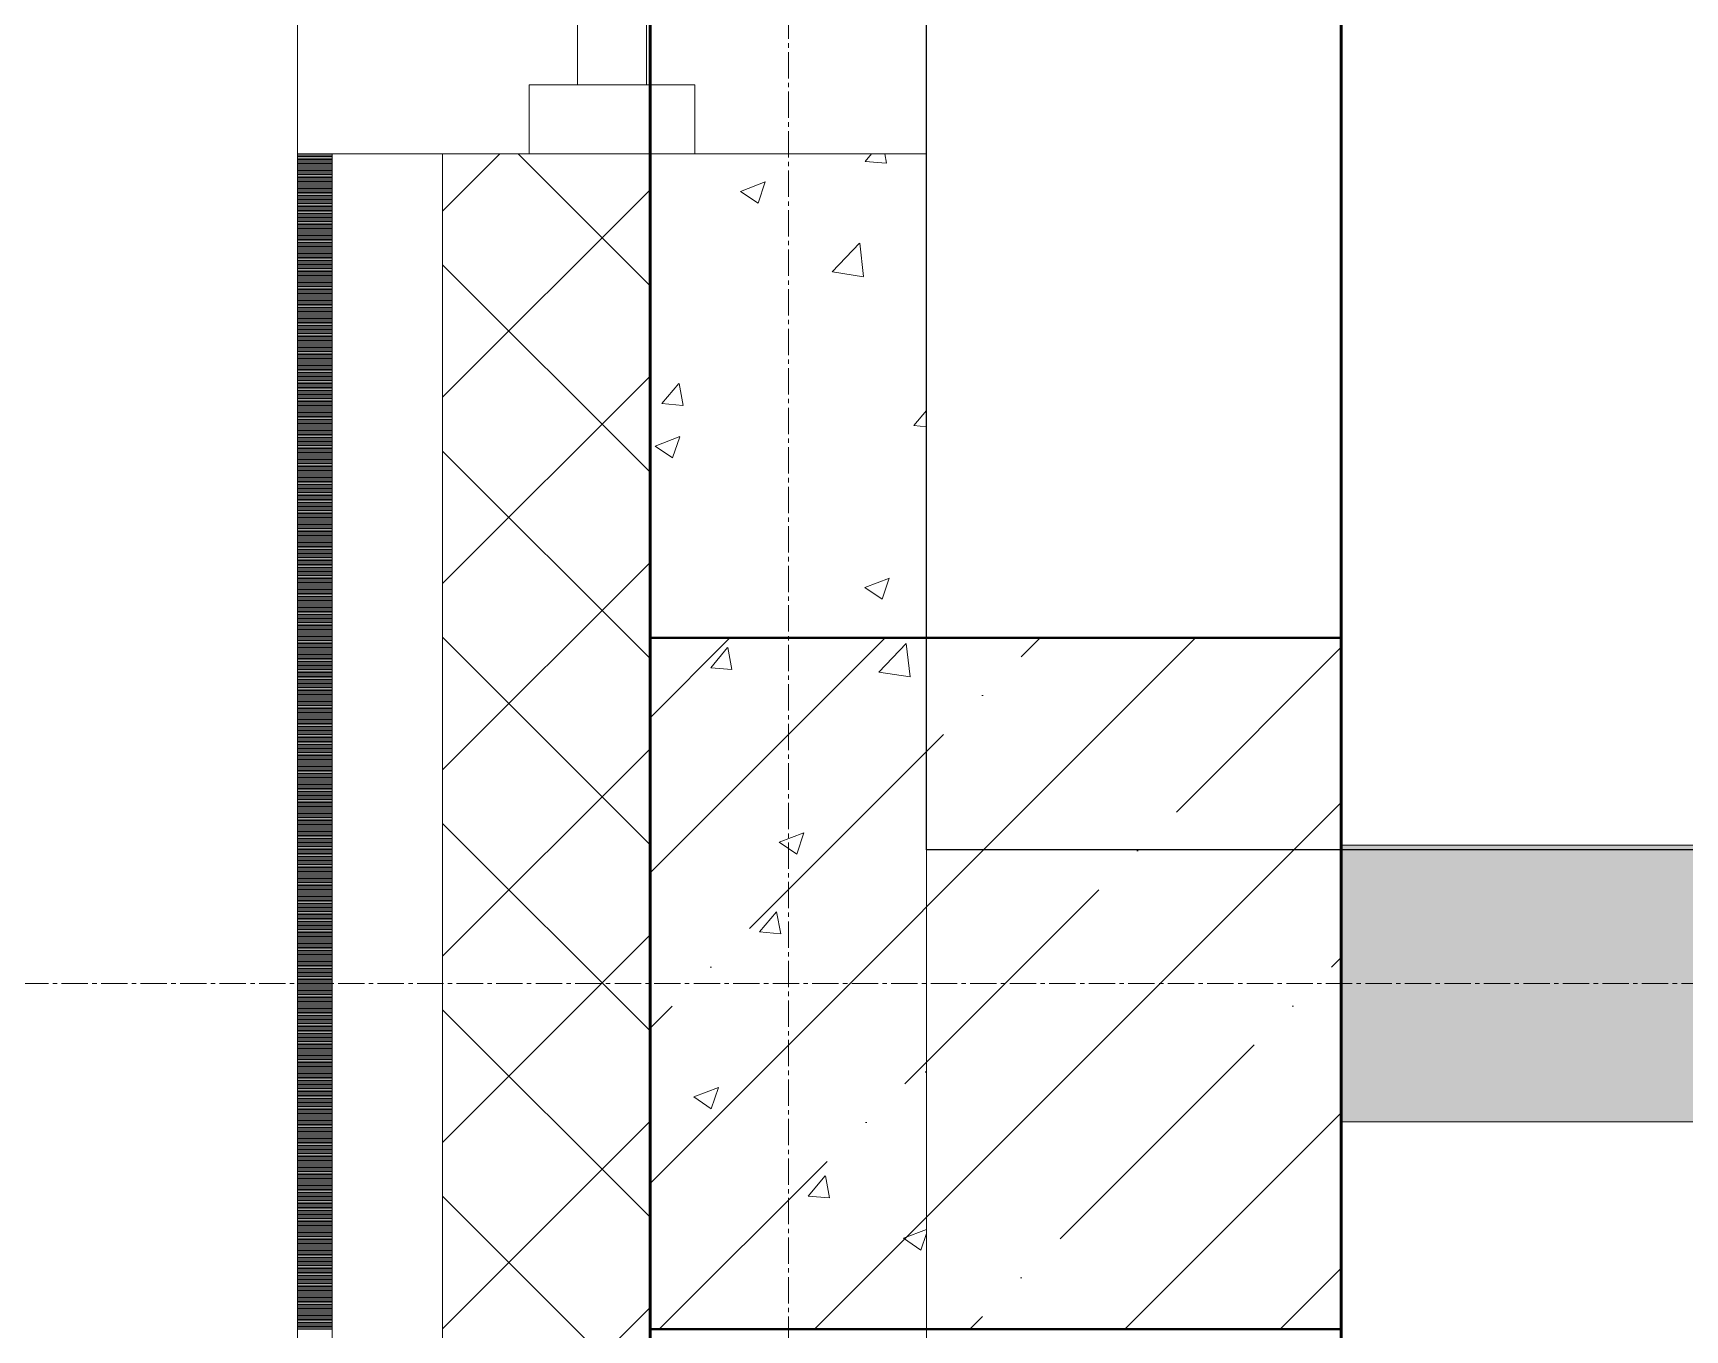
# Model space of a CAD drawing. Header units: millimetres. Extents: x -231292 to 573618, y -153144 to 564035.
# Drawn here: x 8337 to 9532, y -74096 to -73158 of the extents above; entities that cross this region are included whole.
import ezdxf

# ---------------------------------------------------------------- set-up
doc = ezdxf.new("R2010")
doc.units = ezdxf.units.MM
doc.linetypes.add('CENTER2', pattern=[28.575, 19.05, -3.175, 3.175, -3.175])
doc.linetypes.add('HIDDEN2', pattern=[4.7625, 3.175, -1.5875])
doc.layers.get('0').update_dxf_attribs({"color": 250})
for name, color, linetype, lineweight in [('A-Wall_Материал_Газоблок_Контур', 250, 'Continuous', 0), ('АР_Колонны', 250, 'Continuous', 35), ('АР_Окна', 250, 'Continuous', 5), ('АР_Стены ЖБ', 250, 'Continuous', 35), ('АР_Стены ПЕНОблок', 250, 'Continuous', 20), ('АР_Тонкая', 250, 'Continuous', 5), ('АР_Утеплитель', 250, 'Continuous', 0), ('АР_Штриховка', 250, 'Continuous', 0), ('РД_Оси_100', 250, 'Continuous', 0)]:
    doc.layers.add(name, color=color, linetype=linetype, lineweight=lineweight)
doc.layers.add('КР_Балки-0.5', color=60, linetype='Continuous', lineweight=50, plot=False)

# ---------------------------------------------------------------- blocks, each defined once
blk = doc.blocks.new('оси_рен')
at = {"layer": 'РД_Оси_100', "color": 251, "linetype": 'CENTER2', "true_color": 0x636466}
for p, q in [((1195652.916, 135558.25), (1195652.916, 223268.25)), ((1189697.958, 210913.25), (1241712.916, 210913.25))]:
    blk.add_line(p, q, dxfattribs=at)

msp = doc.modelspace()

# ---------------------------------------------------------------- hatches: boundary and pattern name
at = {"layer": 'АР_Штриховка', "linetype": 'Continuous', "lineweight": 5, "true_color": 0x000000}
h = msp.add_hatch(dxfattribs=at)
h.set_pattern_fill('ANSI35', color=18, scale=25, style=0)
h.set_pattern_definition([(45, (8883.46, -162345.28), (-112.2532, 112.2532), []), (45, (8995.71, -162345.28), (-112.2532, 112.2532), [198.4375, -39.6875, 0, -39.6875])])
h.paths.add_polyline_path([(8783.458, -74095.283), (9283.458, -74095.283), (9283.458, -73595.283), (8783.458, -73595.283)], flags=0)
at = {"layer": 'АР_Штриховка', "linetype": 'Continuous', "lineweight": 0, "true_color": 0x000000}
h = msp.add_hatch(dxfattribs=at)
h.set_pattern_fill('AR-CONC', color=18, angle=-315, style=0)
h.set_pattern_definition([(95, (8883.46, -162345.28), (140.09465, 117.55338), [19.05, -209.55]), (40, (8883.46, -162345.28), (-160.01845, 110.17673), [15.24, -167.6406]), (145.45144, (8895.13, -162335.49), (-19.9238, 227.7301), [16.19, -178.09024]), (91.1842, (8847.54, -162309.36), (221.41024, 161.9534), [28.575, -314.325]), (141.63556, (8866, -162295.87), (-7.0866, 342.8268), [24.285, -267.1356]), (36.18415, (8847.54, -162309.36), (-7.0866, 342.8268), [22.86, -251.4597]), (66, (8874.48, -162300.38), (179.51998, 34.89515), [19.05, -209.55]), (11, (8874.48, -162300.38), (-86.53993, 173.9412), [15.24, -167.64]), (116.45145, (8889.44, -162297.47), (92.98005, 208.83634), [16.19, -178.08994]), (82.5, (8883.46, -162345.28), (-57.60547, 61.973414), [0, -165.608, 0, -170.18, 0, -168.275]), (52.5, (8883.46, -162345.28), (-23.58973, 118.087), [0, -97.028, 0, -161.798, 0, -64.135]), (12.5, (8843.406, -162385.335), (99.927863, 91.826196), [0, -63.5, 0, -198.12, 0, -262.89]), (2.5, (8825.45, -162403.3), (86.7639, 122.7224), [0, -82.55, 0, -131.572, 0, -186.69])])
h.paths.add_polyline_path([(9283.458, -73745.283), (9283.458, -73945.283), (9583.302, -73945.283), (9583.302, -73745.283)], flags=0)
h.paths.add_polyline_path([(10683.302, -73745.283), (10683.302, -73945.283), (14983.458, -73945.283), (14983.458, -73745.283)], flags=0)

# ---------------------------------------------------------------- linework, layer by layer
at = {"lineweight": -3}
msp.add_lwpolyline([(26983.452, -76195.283), (26983.452, -76195.324), (22503.452, -76468.567), (22503.452, -73648.567), (21283.452, -73648.567), (21283.452, -73748.567), (8983.452, -73748.567), (8983.452, -71548.567), (36563.452, -71548.567), (36563.452, -74948.567), (36283.452, -74948.567), (36283.452, -76198.567)], dxfattribs=at)
at = {"layer": 'A-Wall_Материал_Газоблок_Контур', "color": 18, "linetype": 'Continuous', "lineweight": 0, "true_color": 0x000000}
for p, q in [((8528.458, -72045.283), (8528.458, -73245.283)), ((8983.458, -73245.283), (8983.458, -72045.283))]:
    msp.add_line(p, q, dxfattribs=at)
at = {"layer": 'АР_Колонны', "color": 18, "linetype": 'HIDDEN2', "lineweight": 25, "true_color": 0x000000}
for p, q in [((8783.458, -73595.283), (9283.458, -73595.283)), ((8783.458, -74095.283), (8783.458, -73595.283)), ((9283.458, -73595.283), (9283.458, -74095.283)), ((9283.458, -74095.283), (8783.458, -74095.283))]:
    msp.add_line(p, q, dxfattribs=at)
at = {"layer": 'АР_Колонны', "color": 18, "linetype": 'Continuous', "lineweight": 30, "true_color": 0x000000}
for p, q in [((9283.458, -73595.283), (8783.458, -73595.283)), ((8783.458, -73595.283), (8783.458, -74095.283)), ((9283.458, -74095.283), (9283.458, -73595.283)), ((8783.458, -74095.283), (9283.458, -74095.283))]:
    msp.add_line(p, q, dxfattribs=at)
at = {"layer": 'АР_Окна', "color": 18, "linetype": 'Continuous', "lineweight": 5, "true_color": 0x000000}
for p, q in [((8528.458, -72045.283), (8528.458, -73245.283)), ((8983.458, -72045.283), (8983.458, -73245.283))]:
    msp.add_line(p, q, dxfattribs=at)
for points in [[(8730.958, -72095.283), (8780.958, -72095.283), (8780.958, -73195.283), (8730.958, -73195.283)], [(8815.958, -73195.283), (8815.958, -73245.283), (8695.958, -73245.283), (8695.958, -73195.283)]]:
    msp.add_lwpolyline(points, close=True, dxfattribs=at)
at = {"layer": 'АР_Стены ЖБ', "color": 18, "linetype": 'Continuous', "lineweight": 40, "true_color": 0x000000}
for p, q in [((9283.458, -73595.283), (8783.458, -73595.283)), ((8783.458, -73595.283), (8783.458, -74095.283)), ((9283.458, -74095.283), (9283.458, -73595.283)), ((8783.458, -74095.283), (9283.458, -74095.283))]:
    msp.add_line(p, q, dxfattribs=at)
at = {"layer": 'АР_Стены ПЕНОблок', "color": 18, "linetype": 'Continuous', "lineweight": 20, "true_color": 0x000000}
for p, q in [((8983.458, -73245.283), (8783.458, -73245.283)), ((8783.458, -73245.283), (8783.458, -74645.283)), ((8983.456, -74645.283), (8983.456, -73245.283)), ((9283.458, -73745.283), (9283.458, -73945.283)), ((9583.302, -73745.283), (9283.458, -73745.283)), ((9283.458, -73945.283), (9583.302, -73945.283))]:
    msp.add_line(p, q, dxfattribs=at)
at = {"layer": 'АР_Тонкая', "color": 18, "linetype": 'Continuous', "lineweight": 5, "true_color": 0x000000}
for p, q in [((8553.458, -73245.283), (8528.458, -73245.283)), ((8528.458, -73245.283), (8528.458, -74645.283)), ((8633.458, -73245.283), (8553.458, -73245.283)), ((8553.458, -73245.283), (8553.458, -74645.283)), ((8553.458, -74645.283), (8553.458, -73245.283)), ((8633.458, -74645.283), (8633.458, -73245.283))]:
    msp.add_line(p, q, dxfattribs=at)
at = {"layer": 'АР_Утеплитель', "color": 18, "linetype": 'Continuous', "lineweight": 0, "true_color": 0x000000}
for p, q in [((8783.458, -73245.283), (8633.458, -73245.283)), ((8633.458, -73245.283), (8633.458, -74645.283)), ((8783.458, -74645.283), (8783.458, -73245.283))]:
    msp.add_line(p, q, dxfattribs=at)
at = {"layer": 'АР_Штриховка', "color": 18, "linetype": 'Continuous', "lineweight": 0, "true_color": 0x000000}
for p, q in [((8528.458, -73246.283), (8553.458, -73246.283)), ((8528.458, -73247.283), (8553.458, -73247.283)), ((8528.458, -73248.283), (8553.458, -73248.283)), ((8528.458, -73249.283), (8553.458, -73249.283)), ((8528.458, -73250.283), (8553.458, -73250.283)), ((8528.458, -73251.283), (8553.458, -73251.283)), ((8528.458, -73252.283), (8553.458, -73252.283)), ((8633.458, -73286.636), (8674.811, -73245.283)), ((8783.458, -73340.747), (8687.994, -73245.283)), ((8939.066, -73250.734), (8943.64, -73245.283)), ((8939.066, -73250.735), (8954.248, -73252.063)), ((8954.46, -73252.024), (8953.217, -73245.283)), ((8528.458, -73253.283), (8553.458, -73253.283)), ((8528.458, -73254.283), (8553.458, -73254.283)), ((8528.458, -73255.283), (8553.458, -73255.283)), ((8528.458, -73256.283), (8553.458, -73256.283)), ((8528.458, -73257.283), (8553.458, -73257.283)), ((8528.458, -73258.283), (8553.458, -73258.283)), ((8528.458, -73259.283), (8553.458, -73259.283)), ((8528.458, -73260.283), (8553.458, -73260.283)), ((8528.458, -73261.283), (8553.458, -73261.283)), ((8528.458, -73262.283), (8553.458, -73262.283)), ((8528.458, -73263.283), (8553.458, -73263.283)), ((8528.458, -73264.283), (8553.458, -73264.283)), ((8528.458, -73265.283), (8553.458, -73265.283)), ((8528.458, -73266.283), (8553.458, -73266.283)), ((8528.458, -73267.283), (8553.458, -73267.283)), ((8528.458, -73268.283), (8553.458, -73268.283)), ((8528.458, -73269.283), (8553.458, -73269.283)), ((8528.458, -73270.283), (8553.458, -73270.283)), ((8528.458, -73271.283), (8553.458, -73271.283)), ((8528.458, -73272.283), (8553.458, -73272.283)), ((8528.458, -73273.283), (8553.458, -73273.283)), ((8528.458, -73274.283), (8553.458, -73274.283)), ((8528.458, -73275.283), (8553.458, -73275.283)), ((8528.458, -73276.283), (8553.458, -73276.283)), ((8633.458, -73421.34), (8783.458, -73271.34)), ((8848.94, -73272.427), (8861.575, -73280.949)), ((8848.966, -73272.37), (8866.751, -73265.543)), ((8861.583, -73280.952), (8866.733, -73265.603)), ((8528.458, -73277.283), (8553.458, -73277.283)), ((8528.458, -73278.283), (8553.458, -73278.283)), ((8528.458, -73279.283), (8553.458, -73279.283)), ((8528.458, -73280.283), (8553.458, -73280.283)), ((8528.458, -73281.283), (8553.458, -73281.283)), ((8528.458, -73282.283), (8553.458, -73282.283)), ((8528.458, -73283.283), (8553.458, -73283.283)), ((8528.458, -73284.283), (8553.458, -73284.283)), ((8528.458, -73285.283), (8553.458, -73285.283)), ((8528.458, -73286.283), (8553.458, -73286.283)), ((8528.458, -73287.283), (8553.458, -73287.283)), ((8528.458, -73288.283), (8553.458, -73288.283)), ((8528.458, -73289.283), (8553.458, -73289.283)), ((8528.458, -73290.283), (8553.458, -73290.283)), ((8528.458, -73291.283), (8553.458, -73291.283)), ((8528.458, -73292.283), (8553.458, -73292.283)), ((8528.458, -73293.283), (8553.458, -73293.283)), ((8528.458, -73294.283), (8553.458, -73294.283)), ((8528.458, -73295.283), (8553.458, -73295.283)), ((8528.458, -73296.283), (8553.458, -73296.283)), ((8528.458, -73297.283), (8553.458, -73297.283)), ((8528.458, -73298.283), (8553.458, -73298.283)), ((8528.458, -73299.283), (8553.458, -73299.283)), ((8528.458, -73300.283), (8553.458, -73300.283)), ((8528.458, -73301.283), (8553.458, -73301.283)), ((8528.458, -73302.283), (8553.458, -73302.283)), ((8528.458, -73303.283), (8553.458, -73303.283)), ((8528.458, -73304.283), (8553.458, -73304.283)), ((8528.458, -73305.283), (8553.458, -73305.283)), ((8528.458, -73306.283), (8553.458, -73306.283)), ((8528.458, -73307.283), (8553.458, -73307.283)), ((8528.458, -73308.283), (8553.458, -73308.283)), ((8528.458, -73309.283), (8553.458, -73309.283)), ((8528.458, -73310.283), (8553.458, -73310.283)), ((8528.458, -73311.283), (8553.458, -73311.283)), ((8915.295, -73330.508), (8935.078, -73309.889)), ((8937.939, -73334.005), (8935.133, -73309.883)), ((8528.458, -73312.283), (8553.458, -73312.283)), ((8528.458, -73313.283), (8553.458, -73313.283)), ((8528.458, -73314.283), (8553.458, -73314.283)), ((8528.458, -73315.283), (8553.458, -73315.283)), ((8528.458, -73316.283), (8553.458, -73316.283)), ((8528.458, -73317.283), (8553.458, -73317.283)), ((8528.458, -73318.283), (8553.458, -73318.283)), ((8528.458, -73319.283), (8553.458, -73319.283)), ((8528.458, -73320.283), (8553.458, -73320.283)), ((8528.458, -73321.283), (8553.458, -73321.283)), ((8528.458, -73322.283), (8553.458, -73322.283)), ((8528.458, -73323.283), (8553.458, -73323.283)), ((8528.458, -73324.283), (8553.458, -73324.283)), ((8528.458, -73325.283), (8553.458, -73325.283)), ((8528.458, -73326.283), (8553.458, -73326.283)), ((8528.458, -73327.283), (8553.458, -73327.283)), ((8528.458, -73328.283), (8553.458, -73328.283)), ((8528.458, -73329.283), (8553.458, -73329.283)), ((8528.458, -73330.283), (8553.458, -73330.283)), ((8528.458, -73331.283), (8553.458, -73331.283)), ((8528.458, -73332.283), (8553.458, -73332.283)), ((8528.458, -73333.283), (8553.458, -73333.283)), ((8528.458, -73334.283), (8553.458, -73334.283)), ((8528.458, -73335.283), (8553.458, -73335.283)), ((8783.458, -73475.451), (8633.458, -73325.451)), ((8915.335, -73330.594), (8937.925, -73334.097)), ((8528.458, -73336.283), (8553.458, -73336.283)), ((8528.458, -73337.283), (8553.458, -73337.283)), ((8528.458, -73338.283), (8553.458, -73338.283)), ((8528.458, -73339.283), (8553.458, -73339.283)), ((8528.458, -73340.283), (8553.458, -73340.283)), ((8528.458, -73341.283), (8553.458, -73341.283)), ((8528.458, -73342.283), (8553.458, -73342.283)), ((8528.458, -73343.283), (8553.458, -73343.283)), ((8528.458, -73344.283), (8553.458, -73344.283)), ((8528.458, -73345.283), (8553.458, -73345.283)), ((8528.458, -73346.283), (8553.458, -73346.283)), ((8528.458, -73347.283), (8553.458, -73347.283)), ((8528.458, -73348.283), (8553.458, -73348.283)), ((8528.458, -73349.283), (8553.458, -73349.283)), ((8528.458, -73350.283), (8553.458, -73350.283)), ((8528.458, -73351.283), (8553.458, -73351.283)), ((8528.458, -73352.283), (8553.458, -73352.283)), ((8528.458, -73353.283), (8553.458, -73353.283)), ((8528.458, -73354.283), (8553.458, -73354.283)), ((8528.458, -73355.283), (8553.458, -73355.283)), ((8528.458, -73356.283), (8553.458, -73356.283)), ((8528.458, -73357.283), (8553.458, -73357.283)), ((8528.458, -73358.283), (8553.458, -73358.283)), ((8528.458, -73359.283), (8553.458, -73359.283)), ((8528.458, -73360.283), (8553.458, -73360.283)), ((8528.458, -73361.283), (8553.458, -73361.283)), ((8528.458, -73362.283), (8553.458, -73362.283)), ((8528.458, -73363.283), (8553.458, -73363.283)), ((8528.458, -73364.283), (8553.458, -73364.283)), ((8528.458, -73365.283), (8553.458, -73365.283)), ((8528.458, -73366.283), (8553.458, -73366.283)), ((8528.458, -73367.283), (8553.458, -73367.283)), ((8528.458, -73368.283), (8553.458, -73368.283)), ((8528.458, -73369.283), (8553.458, -73369.283)), ((8528.458, -73370.283), (8553.458, -73370.283)), ((8528.458, -73371.283), (8553.458, -73371.283)), ((8528.458, -73372.283), (8553.458, -73372.283)), ((8528.458, -73373.283), (8553.458, -73373.283)), ((8528.458, -73374.283), (8553.458, -73374.283)), ((8528.458, -73375.283), (8553.458, -73375.283)), ((8528.458, -73376.283), (8553.458, -73376.283)), ((8528.458, -73377.283), (8553.458, -73377.283)), ((8528.458, -73378.283), (8553.458, -73378.283)), ((8528.458, -73379.283), (8553.458, -73379.283)), ((8528.458, -73380.283), (8553.458, -73380.283)), ((8528.458, -73381.283), (8553.458, -73381.283)), ((8528.458, -73382.283), (8553.458, -73382.283)), ((8528.458, -73383.283), (8553.458, -73383.283)), ((8528.458, -73384.283), (8553.458, -73384.283)), ((8528.458, -73385.283), (8553.458, -73385.283)), ((8528.458, -73386.283), (8553.458, -73386.283)), ((8528.458, -73387.283), (8553.458, -73387.283)), ((8528.458, -73388.283), (8553.458, -73388.283)), ((8528.458, -73389.283), (8553.458, -73389.283)), ((8528.458, -73390.283), (8553.458, -73390.283)), ((8528.458, -73391.283), (8553.458, -73391.283)), ((8528.458, -73392.283), (8553.458, -73392.283)), ((8528.458, -73393.283), (8553.458, -73393.283)), ((8528.458, -73394.283), (8553.458, -73394.283)), ((8528.458, -73395.283), (8553.458, -73395.283)), ((8528.458, -73396.283), (8553.458, -73396.283)), ((8528.458, -73397.283), (8553.458, -73397.283)), ((8528.458, -73398.283), (8553.458, -73398.283)), ((8528.458, -73399.283), (8553.458, -73399.283)), ((8528.458, -73400.283), (8553.458, -73400.283)), ((8528.458, -73401.283), (8553.458, -73401.283)), ((8528.458, -73402.283), (8553.458, -73402.283)), ((8528.458, -73403.283), (8553.458, -73403.283)), ((8528.458, -73404.283), (8553.458, -73404.283)), ((8528.458, -73405.283), (8553.458, -73405.283)), ((8528.458, -73406.283), (8553.458, -73406.283)), ((8528.458, -73407.283), (8553.458, -73407.283)), ((8633.458, -73556.043), (8783.458, -73406.043)), ((8528.458, -73408.283), (8553.458, -73408.283)), ((8528.458, -73409.283), (8553.458, -73409.283)), ((8528.458, -73410.283), (8553.458, -73410.283)), ((8528.458, -73411.283), (8553.458, -73411.283)), ((8528.458, -73412.283), (8553.458, -73412.283)), ((8528.458, -73413.283), (8553.458, -73413.283)), ((8528.458, -73414.283), (8553.458, -73414.283)), ((8528.458, -73415.283), (8553.458, -73415.283)), ((8528.458, -73416.283), (8553.458, -73416.283)), ((8528.458, -73417.283), (8553.458, -73417.283)), ((8528.458, -73418.283), (8553.458, -73418.283)), ((8528.458, -73419.283), (8553.458, -73419.283)), ((8792.125, -73425.852), (8804.37, -73411.259)), ((8807.519, -73427.142), (8804.582, -73411.22)), ((8528.458, -73420.283), (8553.458, -73420.283)), ((8528.458, -73421.283), (8553.458, -73421.283)), ((8528.458, -73422.283), (8553.458, -73422.283)), ((8528.458, -73423.283), (8553.458, -73423.283)), ((8528.458, -73424.283), (8553.458, -73424.283)), ((8528.458, -73425.283), (8553.458, -73425.283)), ((8528.458, -73426.283), (8553.458, -73426.283)), ((8528.458, -73427.283), (8553.458, -73427.283)), ((8528.458, -73428.283), (8553.458, -73428.283)), ((8528.458, -73429.283), (8553.458, -73429.283)), ((8528.458, -73430.283), (8553.458, -73430.283)), ((8528.458, -73431.283), (8553.458, -73431.283)), ((8792.125, -73425.853), (8807.307, -73427.181)), ((8974.309, -73441.791), (8983.458, -73430.888)), ((8528.458, -73432.283), (8553.458, -73432.283)), ((8528.458, -73433.283), (8553.458, -73433.283)), ((8528.458, -73434.283), (8553.458, -73434.283)), ((8528.458, -73435.283), (8553.458, -73435.283)), ((8528.458, -73436.283), (8553.458, -73436.283)), ((8528.458, -73437.283), (8553.458, -73437.283)), ((8528.458, -73438.283), (8553.458, -73438.283)), ((8528.458, -73439.283), (8553.458, -73439.283)), ((8528.458, -73440.283), (8553.458, -73440.283)), ((8528.458, -73441.283), (8553.458, -73441.283)), ((8528.458, -73442.283), (8553.458, -73442.283)), ((8528.458, -73443.283), (8553.458, -73443.283)), ((8974.309, -73441.792), (8983.458, -73442.592)), ((8528.458, -73444.283), (8553.458, -73444.283)), ((8528.458, -73445.283), (8553.458, -73445.283)), ((8528.458, -73446.283), (8553.458, -73446.283)), ((8528.458, -73447.283), (8553.458, -73447.283)), ((8528.458, -73448.283), (8553.458, -73448.283)), ((8528.458, -73449.283), (8553.458, -73449.283)), ((8528.458, -73450.283), (8553.458, -73450.283)), ((8528.458, -73451.283), (8553.458, -73451.283)), ((8528.458, -73452.283), (8553.458, -73452.283)), ((8528.458, -73453.283), (8553.458, -73453.283)), ((8528.458, -73454.283), (8553.458, -73454.283)), ((8528.458, -73455.283), (8553.458, -73455.283)), ((8787.164, -73456.558), (8804.949, -73449.731)), ((8799.781, -73465.14), (8804.931, -73449.791)), ((8528.458, -73456.283), (8553.458, -73456.283)), ((8528.458, -73457.283), (8553.458, -73457.283)), ((8528.458, -73458.283), (8553.458, -73458.283)), ((8528.458, -73459.283), (8553.458, -73459.283)), ((8528.458, -73460.283), (8553.458, -73460.283)), ((8528.458, -73461.283), (8553.458, -73461.283)), ((8528.458, -73462.283), (8553.458, -73462.283)), ((8528.458, -73463.283), (8553.458, -73463.283)), ((8528.458, -73464.283), (8553.458, -73464.283)), ((8528.458, -73465.283), (8553.458, -73465.283)), ((8528.458, -73466.283), (8553.458, -73466.283)), ((8528.458, -73467.283), (8553.458, -73467.283)), ((8783.458, -73610.155), (8633.458, -73460.155)), ((8787.138, -73456.615), (8799.773, -73465.137)), ((8528.458, -73468.283), (8553.458, -73468.283)), ((8528.458, -73469.283), (8553.458, -73469.283)), ((8528.458, -73470.283), (8553.458, -73470.283)), ((8528.458, -73471.283), (8553.458, -73471.283)), ((8528.458, -73472.283), (8553.458, -73472.283)), ((8528.458, -73473.283), (8553.458, -73473.283)), ((8528.458, -73474.283), (8553.458, -73474.283)), ((8528.458, -73475.283), (8553.458, -73475.283)), ((8528.458, -73476.283), (8553.458, -73476.283)), ((8528.458, -73477.283), (8553.458, -73477.283)), ((8528.458, -73478.283), (8553.458, -73478.283)), ((8528.458, -73479.283), (8553.458, -73479.283)), ((8528.458, -73480.283), (8553.458, -73480.283)), ((8528.458, -73481.283), (8553.458, -73481.283)), ((8528.458, -73482.283), (8553.458, -73482.283)), ((8528.458, -73483.283), (8553.458, -73483.283)), ((8528.458, -73484.283), (8553.458, -73484.283)), ((8528.458, -73485.283), (8553.458, -73485.283)), ((8528.458, -73486.283), (8553.458, -73486.283)), ((8528.458, -73487.283), (8553.458, -73487.283)), ((8528.458, -73488.283), (8553.458, -73488.283)), ((8528.458, -73489.283), (8553.458, -73489.283)), ((8528.458, -73490.283), (8553.458, -73490.283)), ((8528.458, -73491.283), (8553.458, -73491.283)), ((8528.458, -73492.283), (8553.458, -73492.283)), ((8528.458, -73493.283), (8553.458, -73493.283)), ((8528.458, -73494.283), (8553.458, -73494.283)), ((8528.458, -73495.283), (8553.458, -73495.283)), ((8528.458, -73496.283), (8553.458, -73496.283)), ((8528.458, -73497.283), (8553.458, -73497.283)), ((8528.458, -73498.283), (8553.458, -73498.283)), ((8528.458, -73499.283), (8553.458, -73499.283)), ((8528.458, -73500.283), (8553.458, -73500.283)), ((8528.458, -73501.283), (8553.458, -73501.283)), ((8528.458, -73502.283), (8553.458, -73502.283)), ((8528.458, -73503.283), (8553.458, -73503.283)), ((8528.458, -73504.283), (8553.458, -73504.283)), ((8528.458, -73505.283), (8553.458, -73505.283)), ((8528.458, -73506.283), (8553.458, -73506.283)), ((8528.458, -73507.283), (8553.458, -73507.283)), ((8528.458, -73508.283), (8553.458, -73508.283)), ((8528.458, -73509.283), (8553.458, -73509.283)), ((8528.458, -73510.283), (8553.458, -73510.283)), ((8528.458, -73511.283), (8553.458, -73511.283)), ((8528.458, -73512.283), (8553.458, -73512.283)), ((8528.458, -73513.283), (8553.458, -73513.283)), ((8528.458, -73514.283), (8553.458, -73514.283)), ((8528.458, -73515.283), (8553.458, -73515.283)), ((8528.458, -73516.283), (8553.458, -73516.283)), ((8528.458, -73517.283), (8553.458, -73517.283)), ((8528.458, -73518.283), (8553.458, -73518.283)), ((8528.458, -73519.283), (8553.458, -73519.283)), ((8528.458, -73520.283), (8553.458, -73520.283)), ((8528.458, -73521.283), (8553.458, -73521.283)), ((8528.458, -73522.283), (8553.458, -73522.283)), ((8528.458, -73523.283), (8553.458, -73523.283)), ((8528.458, -73524.283), (8553.458, -73524.283)), ((8528.458, -73525.283), (8553.458, -73525.283)), ((8528.458, -73526.283), (8553.458, -73526.283)), ((8528.458, -73527.283), (8553.458, -73527.283)), ((8528.458, -73528.283), (8553.458, -73528.283)), ((8528.458, -73529.283), (8553.458, -73529.283)), ((8528.458, -73530.283), (8553.458, -73530.283)), ((8528.458, -73531.283), (8553.458, -73531.283)), ((8528.458, -73532.283), (8553.458, -73532.283)), ((8528.458, -73533.283), (8553.458, -73533.283)), ((8528.458, -73534.283), (8553.458, -73534.283)), ((8528.458, -73535.283), (8553.458, -73535.283)), ((8528.458, -73536.283), (8553.458, -73536.283)), ((8528.458, -73537.283), (8553.458, -73537.283)), ((8528.458, -73538.283), (8553.458, -73538.283)), ((8528.458, -73539.283), (8553.458, -73539.283)), ((8528.458, -73540.283), (8553.458, -73540.283)), ((8528.458, -73541.283), (8553.458, -73541.283)), ((8528.458, -73542.283), (8553.458, -73542.283)), ((8528.458, -73543.283), (8553.458, -73543.283)), ((8528.458, -73544.283), (8553.458, -73544.283)), ((8528.458, -73545.283), (8553.458, -73545.283)), ((8528.458, -73546.283), (8553.458, -73546.283)), ((8528.458, -73547.283), (8553.458, -73547.283)), ((8528.458, -73548.283), (8553.458, -73548.283)), ((8528.458, -73549.283), (8553.458, -73549.283)), ((8528.458, -73550.283), (8553.458, -73550.283)), ((8633.458, -73690.747), (8783.458, -73540.747)), ((8528.458, -73551.283), (8553.458, -73551.283)), ((8528.458, -73552.283), (8553.458, -73552.283)), ((8528.458, -73553.283), (8553.458, -73553.283)), ((8528.458, -73554.283), (8553.458, -73554.283)), ((8528.458, -73555.283), (8553.458, -73555.283)), ((8528.458, -73556.283), (8553.458, -73556.283)), ((8528.458, -73557.283), (8553.458, -73557.283)), ((8528.458, -73558.283), (8553.458, -73558.283)), ((8528.458, -73559.283), (8553.458, -73559.283)), ((8528.458, -73560.283), (8553.458, -73560.283)), ((8528.458, -73561.283), (8553.458, -73561.283)), ((8528.458, -73562.283), (8553.458, -73562.283)), ((8938.753, -73558.88), (8951.387, -73567.403)), ((8938.778, -73558.823), (8956.563, -73551.996)), ((8951.395, -73567.405), (8956.545, -73552.056)), ((8528.458, -73563.283), (8553.458, -73563.283)), ((8528.458, -73564.283), (8553.458, -73564.283)), ((8528.458, -73565.283), (8553.458, -73565.283)), ((8528.458, -73566.283), (8553.458, -73566.283)), ((8528.458, -73567.283), (8553.458, -73567.283)), ((8528.458, -73568.283), (8553.458, -73568.283)), ((8528.458, -73569.283), (8553.458, -73569.283)), ((8528.458, -73570.283), (8553.458, -73570.283)), ((8528.458, -73571.283), (8553.458, -73571.283)), ((8528.458, -73572.283), (8553.458, -73572.283)), ((8528.458, -73573.283), (8553.458, -73573.283)), ((8528.458, -73574.283), (8553.458, -73574.283)), ((8528.458, -73575.283), (8553.458, -73575.283)), ((8528.458, -73576.283), (8553.458, -73576.283)), ((8528.458, -73577.283), (8553.458, -73577.283)), ((8528.458, -73578.283), (8553.458, -73578.283)), ((8528.458, -73579.283), (8553.458, -73579.283)), ((8528.458, -73580.283), (8553.458, -73580.283)), ((8528.458, -73581.283), (8553.458, -73581.283)), ((8528.458, -73582.283), (8553.458, -73582.283)), ((8528.458, -73583.283), (8553.458, -73583.283)), ((8528.458, -73584.283), (8553.458, -73584.283)), ((8528.458, -73585.283), (8553.458, -73585.283)), ((8528.458, -73586.283), (8553.458, -73586.283)), ((8528.458, -73587.283), (8553.458, -73587.283)), ((8528.458, -73588.283), (8553.458, -73588.283)), ((8528.458, -73589.283), (8553.458, -73589.283)), ((8528.458, -73590.283), (8553.458, -73590.283)), ((8528.458, -73591.283), (8553.458, -73591.283)), ((8528.458, -73592.283), (8553.458, -73592.283)), ((8528.458, -73593.283), (8553.458, -73593.283)), ((8528.458, -73594.283), (8553.458, -73594.283)), ((8528.458, -73595.283), (8553.458, -73595.283)), ((8528.458, -73596.283), (8553.458, -73596.283)), ((8528.458, -73597.283), (8553.458, -73597.283)), ((8528.458, -73598.283), (8553.458, -73598.283)), ((8783.458, -73744.859), (8633.458, -73594.859)), ((8528.458, -73599.283), (8553.458, -73599.283)), ((8528.458, -73600.283), (8553.458, -73600.283)), ((8528.458, -73601.283), (8553.458, -73601.283)), ((8528.458, -73602.283), (8553.458, -73602.283)), ((8528.458, -73603.283), (8553.458, -73603.283)), ((8528.458, -73604.283), (8553.458, -73604.283)), ((8528.458, -73605.283), (8553.458, -73605.283)), ((8528.458, -73606.283), (8553.458, -73606.283)), ((8528.458, -73607.283), (8553.458, -73607.283)), ((8528.458, -73608.283), (8553.458, -73608.283)), ((8528.458, -73609.283), (8553.458, -73609.283)), ((8528.458, -73610.283), (8553.458, -73610.283)), ((8827.368, -73616.909), (8839.613, -73602.316)), ((8842.762, -73618.199), (8839.825, -73602.277)), ((8948.97, -73619.976), (8968.753, -73599.358)), ((8971.614, -73623.474), (8968.808, -73599.351)), ((8528.458, -73611.283), (8553.458, -73611.283)), ((8528.458, -73612.283), (8553.458, -73612.283)), ((8528.458, -73613.283), (8553.458, -73613.283)), ((8528.458, -73614.283), (8553.458, -73614.283)), ((8528.458, -73615.283), (8553.458, -73615.283)), ((8528.458, -73616.283), (8553.458, -73616.283)), ((8528.458, -73617.283), (8553.458, -73617.283)), ((8528.458, -73618.283), (8553.458, -73618.283)), ((8528.458, -73619.283), (8553.458, -73619.283)), ((8528.458, -73620.283), (8553.458, -73620.283)), ((8528.458, -73621.283), (8553.458, -73621.283)), ((8528.458, -73622.283), (8553.458, -73622.283)), ((8827.368, -73616.909), (8842.55, -73618.238)), ((8949.01, -73620.062), (8971.6, -73623.566)), ((8528.458, -73623.283), (8553.458, -73623.283)), ((8528.458, -73624.283), (8553.458, -73624.283)), ((8528.458, -73625.283), (8553.458, -73625.283)), ((8528.458, -73626.283), (8553.458, -73626.283)), ((8528.458, -73627.283), (8553.458, -73627.283)), ((8528.458, -73628.283), (8553.458, -73628.283)), ((8528.458, -73629.283), (8553.458, -73629.283)), ((8528.458, -73630.283), (8553.458, -73630.283)), ((8528.458, -73631.283), (8553.458, -73631.283)), ((8528.458, -73632.283), (8553.458, -73632.283)), ((8528.458, -73633.283), (8553.458, -73633.283)), ((8528.458, -73634.283), (8553.458, -73634.283)), ((8528.458, -73635.283), (8553.458, -73635.283)), ((8528.458, -73636.283), (8553.458, -73636.283)), ((8528.458, -73637.283), (8553.458, -73637.283)), ((8528.458, -73638.283), (8553.458, -73638.283)), ((8528.458, -73639.283), (8553.458, -73639.283)), ((8528.458, -73640.283), (8553.458, -73640.283)), ((8528.458, -73641.283), (8553.458, -73641.283)), ((8528.458, -73642.283), (8553.458, -73642.283)), ((8528.458, -73643.283), (8553.458, -73643.283)), ((8528.458, -73644.283), (8553.458, -73644.283)), ((8528.458, -73645.283), (8553.458, -73645.283)), ((8528.458, -73646.283), (8553.458, -73646.283)), ((8528.458, -73647.283), (8553.458, -73647.283)), ((8528.458, -73648.283), (8553.458, -73648.283)), ((8528.458, -73649.283), (8553.458, -73649.283)), ((8528.458, -73650.283), (8553.458, -73650.283)), ((8528.458, -73651.283), (8553.458, -73651.283)), ((8528.458, -73652.283), (8553.458, -73652.283)), ((8528.458, -73653.283), (8553.458, -73653.283)), ((8528.458, -73654.283), (8553.458, -73654.283)), ((8528.458, -73655.283), (8553.458, -73655.283)), ((8528.458, -73656.283), (8553.458, -73656.283)), ((8528.458, -73657.283), (8553.458, -73657.283)), ((8528.458, -73658.283), (8553.458, -73658.283)), ((8528.458, -73659.283), (8553.458, -73659.283)), ((8528.458, -73660.283), (8553.458, -73660.283)), ((8528.458, -73661.283), (8553.458, -73661.283)), ((8528.458, -73662.283), (8553.458, -73662.283)), ((8528.458, -73663.283), (8553.458, -73663.283)), ((8528.458, -73664.283), (8553.458, -73664.283)), ((8528.458, -73665.283), (8553.458, -73665.283)), ((8528.458, -73666.283), (8553.458, -73666.283)), ((8528.458, -73667.283), (8553.458, -73667.283)), ((8528.458, -73668.283), (8553.458, -73668.283)), ((8528.458, -73669.283), (8553.458, -73669.283)), ((8528.458, -73670.283), (8553.458, -73670.283)), ((8528.458, -73671.283), (8553.458, -73671.283)), ((8528.458, -73672.283), (8553.458, -73672.283)), ((8528.458, -73673.283), (8553.458, -73673.283)), ((8528.458, -73674.283), (8553.458, -73674.283)), ((8528.458, -73675.283), (8553.458, -73675.283)), ((8528.458, -73676.283), (8553.458, -73676.283)), ((8528.458, -73677.283), (8553.458, -73677.283)), ((8528.458, -73678.283), (8553.458, -73678.283)), ((8528.458, -73679.283), (8553.458, -73679.283)), ((8528.458, -73680.283), (8553.458, -73680.283)), ((8528.458, -73681.283), (8553.458, -73681.283)), ((8528.458, -73682.283), (8553.458, -73682.283)), ((8633.458, -73825.451), (8783.458, -73675.451)), ((8528.458, -73683.283), (8553.458, -73683.283)), ((8528.458, -73684.283), (8553.458, -73684.283)), ((8528.458, -73685.283), (8553.458, -73685.283)), ((8528.458, -73686.283), (8553.458, -73686.283)), ((8528.458, -73687.283), (8553.458, -73687.283)), ((8528.458, -73688.283), (8553.458, -73688.283)), ((8528.458, -73689.283), (8553.458, -73689.283)), ((8528.458, -73690.283), (8553.458, -73690.283)), ((8528.458, -73691.283), (8553.458, -73691.283)), ((8528.458, -73692.283), (8553.458, -73692.283)), ((8528.458, -73693.283), (8553.458, -73693.283)), ((8528.458, -73694.283), (8553.458, -73694.283)), ((8528.458, -73695.283), (8553.458, -73695.283)), ((8528.458, -73696.283), (8553.458, -73696.283)), ((8528.458, -73697.283), (8553.458, -73697.283)), ((8528.458, -73698.283), (8553.458, -73698.283)), ((8528.458, -73699.283), (8553.458, -73699.283)), ((8528.458, -73700.283), (8553.458, -73700.283)), ((8528.458, -73701.283), (8553.458, -73701.283)), ((8528.458, -73702.283), (8553.458, -73702.283)), ((8528.458, -73703.283), (8553.458, -73703.283)), ((8528.458, -73704.283), (8553.458, -73704.283)), ((8528.458, -73705.283), (8553.458, -73705.283)), ((8528.458, -73706.283), (8553.458, -73706.283)), ((8528.458, -73707.283), (8553.458, -73707.283)), ((8528.458, -73708.283), (8553.458, -73708.283)), ((8528.458, -73709.283), (8553.458, -73709.283)), ((8528.458, -73710.283), (8553.458, -73710.283)), ((8528.458, -73711.283), (8553.458, -73711.283)), ((8528.458, -73712.283), (8553.458, -73712.283)), ((8528.458, -73713.283), (8553.458, -73713.283)), ((8528.458, -73714.283), (8553.458, -73714.283)), ((8528.458, -73715.283), (8553.458, -73715.283)), ((8528.458, -73716.283), (8553.458, -73716.283)), ((8528.458, -73717.283), (8553.458, -73717.283)), ((8528.458, -73718.283), (8553.458, -73718.283)), ((8528.458, -73719.283), (8553.458, -73719.283)), ((8528.458, -73720.283), (8553.458, -73720.283)), ((8528.458, -73721.283), (8553.458, -73721.283)), ((8528.458, -73722.283), (8553.458, -73722.283)), ((8528.458, -73723.283), (8553.458, -73723.283)), ((8528.458, -73724.283), (8553.458, -73724.283)), ((8528.458, -73725.283), (8553.458, -73725.283)), ((8528.458, -73726.283), (8553.458, -73726.283)), ((8528.458, -73727.283), (8553.458, -73727.283)), ((8528.458, -73728.283), (8553.458, -73728.283)), ((8528.458, -73729.283), (8553.458, -73729.283)), ((8528.458, -73730.283), (8553.458, -73730.283)), ((8783.458, -73879.563), (8633.458, -73729.563)), ((8528.458, -73731.283), (8553.458, -73731.283)), ((8528.458, -73732.283), (8553.458, -73732.283)), ((8528.458, -73733.283), (8553.458, -73733.283)), ((8528.458, -73734.283), (8553.458, -73734.283)), ((8528.458, -73735.283), (8553.458, -73735.283)), ((8528.458, -73736.283), (8553.458, -73736.283)), ((8528.458, -73737.283), (8553.458, -73737.283)), ((8528.458, -73738.283), (8553.458, -73738.283)), ((8528.458, -73739.283), (8553.458, -73739.283)), ((8528.458, -73740.283), (8553.458, -73740.283)), ((8528.458, -73741.283), (8553.458, -73741.283)), ((8528.458, -73742.283), (8553.458, -73742.283)), ((8876.976, -73743.011), (8894.761, -73736.185)), ((8889.593, -73751.593), (8894.743, -73736.244)), ((8528.458, -73743.283), (8553.458, -73743.283)), ((8528.458, -73744.283), (8553.458, -73744.283)), ((8528.458, -73745.283), (8553.458, -73745.283)), ((8528.458, -73746.283), (8553.458, -73746.283)), ((8528.458, -73747.283), (8553.458, -73747.283)), ((8528.458, -73748.283), (8553.458, -73748.283)), ((8528.458, -73749.283), (8553.458, -73749.283)), ((8528.458, -73750.283), (8553.458, -73750.283)), ((8528.458, -73751.283), (8553.458, -73751.283)), ((8528.458, -73752.283), (8553.458, -73752.283)), ((8528.458, -73753.283), (8553.458, -73753.283)), ((8876.951, -73743.068), (8889.585, -73751.591)), ((8528.458, -73754.283), (8553.458, -73754.283)), ((8528.458, -73755.283), (8553.458, -73755.283)), ((8528.458, -73756.283), (8553.458, -73756.283)), ((8528.458, -73757.283), (8553.458, -73757.283)), ((8528.458, -73758.283), (8553.458, -73758.283)), ((8528.458, -73759.283), (8553.458, -73759.283)), ((8528.458, -73760.283), (8553.458, -73760.283)), ((8528.458, -73761.283), (8553.458, -73761.283)), ((8528.458, -73762.283), (8553.458, -73762.283)), ((8528.458, -73763.283), (8553.458, -73763.283)), ((8528.458, -73764.283), (8553.458, -73764.283)), ((8528.458, -73765.283), (8553.458, -73765.283)), ((8528.458, -73766.283), (8553.458, -73766.283)), ((8528.458, -73767.283), (8553.458, -73767.283)), ((8528.458, -73768.283), (8553.458, -73768.283)), ((8528.458, -73769.283), (8553.458, -73769.283)), ((8528.458, -73770.283), (8553.458, -73770.283)), ((8528.458, -73771.283), (8553.458, -73771.283)), ((8528.458, -73772.283), (8553.458, -73772.283)), ((8528.458, -73773.283), (8553.458, -73773.283)), ((8528.458, -73774.283), (8553.458, -73774.283)), ((8528.458, -73775.283), (8553.458, -73775.283)), ((8528.458, -73776.283), (8553.458, -73776.283)), ((8528.458, -73777.283), (8553.458, -73777.283)), ((8528.458, -73778.283), (8553.458, -73778.283)), ((8528.458, -73779.283), (8553.458, -73779.283)), ((8528.458, -73780.283), (8553.458, -73780.283)), ((8528.458, -73781.283), (8553.458, -73781.283)), ((8528.458, -73782.283), (8553.458, -73782.283)), ((8528.458, -73783.283), (8553.458, -73783.283)), ((8528.458, -73784.283), (8553.458, -73784.283)), ((8528.458, -73785.283), (8553.458, -73785.283)), ((8528.458, -73786.283), (8553.458, -73786.283)), ((8528.458, -73787.283), (8553.458, -73787.283)), ((8528.458, -73788.283), (8553.458, -73788.283)), ((8528.458, -73789.283), (8553.458, -73789.283)), ((8528.458, -73790.283), (8553.458, -73790.283)), ((8528.458, -73791.283), (8553.458, -73791.283)), ((8528.458, -73792.283), (8553.458, -73792.283)), ((8528.458, -73793.283), (8553.458, -73793.283)), ((8528.458, -73794.283), (8553.458, -73794.283)), ((8528.458, -73795.283), (8553.458, -73795.283)), ((8528.458, -73796.283), (8553.458, -73796.283)), ((8528.458, -73797.283), (8553.458, -73797.283)), ((8528.458, -73798.283), (8553.458, -73798.283)), ((8528.458, -73799.283), (8553.458, -73799.283)), ((8528.458, -73800.283), (8553.458, -73800.283)), ((8528.458, -73801.283), (8553.458, -73801.283)), ((8862.611, -73807.966), (8874.857, -73793.372)), ((8878.005, -73809.256), (8875.068, -73793.334)), ((8528.458, -73802.283), (8553.458, -73802.283)), ((8528.458, -73803.283), (8553.458, -73803.283)), ((8528.458, -73804.283), (8553.458, -73804.283)), ((8528.458, -73805.283), (8553.458, -73805.283)), ((8528.458, -73806.283), (8553.458, -73806.283)), ((8528.458, -73807.283), (8553.458, -73807.283)), ((8528.458, -73808.283), (8553.458, -73808.283)), ((8528.458, -73809.283), (8553.458, -73809.283)), ((8528.458, -73810.283), (8553.458, -73810.283)), ((8528.458, -73811.283), (8553.458, -73811.283)), ((8528.458, -73812.283), (8553.458, -73812.283)), ((8528.458, -73813.283), (8553.458, -73813.283)), ((8633.458, -73960.155), (8783.458, -73810.155)), ((8862.611, -73807.966), (8877.793, -73809.294)), ((8528.458, -73814.283), (8553.458, -73814.283)), ((8528.458, -73815.283), (8553.458, -73815.283)), ((8528.458, -73816.283), (8553.458, -73816.283)), ((8528.458, -73817.283), (8553.458, -73817.283)), ((8528.458, -73818.283), (8553.458, -73818.283)), ((8528.458, -73819.283), (8553.458, -73819.283)), ((8528.458, -73820.283), (8553.458, -73820.283)), ((8528.458, -73821.283), (8553.458, -73821.283)), ((8528.458, -73822.283), (8553.458, -73822.283)), ((8528.458, -73823.283), (8553.458, -73823.283)), ((8528.458, -73824.283), (8553.458, -73824.283)), ((8528.458, -73825.283), (8553.458, -73825.283)), ((8528.458, -73826.283), (8553.458, -73826.283)), ((8528.458, -73827.283), (8553.458, -73827.283)), ((8528.458, -73828.283), (8553.458, -73828.283)), ((8528.458, -73829.283), (8553.458, -73829.283)), ((8528.458, -73830.283), (8553.458, -73830.283)), ((8528.458, -73831.283), (8553.458, -73831.283)), ((8528.458, -73832.283), (8553.458, -73832.283)), ((8528.458, -73833.283), (8553.458, -73833.283)), ((8528.458, -73834.283), (8553.458, -73834.283)), ((8528.458, -73835.283), (8553.458, -73835.283)), ((8528.458, -73836.283), (8553.458, -73836.283)), ((8528.458, -73837.283), (8553.458, -73837.283)), ((8528.458, -73838.283), (8553.458, -73838.283)), ((8528.458, -73839.283), (8553.458, -73839.283)), ((8528.458, -73840.283), (8553.458, -73840.283)), ((8528.458, -73841.283), (8553.458, -73841.283)), ((8528.458, -73842.283), (8553.458, -73842.283)), ((8528.458, -73843.283), (8553.458, -73843.283)), ((8528.458, -73844.283), (8553.458, -73844.283)), ((8528.458, -73845.283), (8553.458, -73845.283)), ((8528.458, -73846.283), (8553.458, -73846.283)), ((8528.458, -73847.283), (8553.458, -73847.283)), ((8528.458, -73848.283), (8553.458, -73848.283)), ((8528.458, -73849.283), (8553.458, -73849.283)), ((8528.458, -73850.283), (8553.458, -73850.283)), ((8528.458, -73851.283), (8553.458, -73851.283)), ((8528.458, -73852.283), (8553.458, -73852.283)), ((8528.458, -73853.283), (8553.458, -73853.283)), ((8528.458, -73854.283), (8553.458, -73854.283)), ((8528.458, -73855.283), (8553.458, -73855.283)), ((8528.458, -73856.283), (8553.458, -73856.283)), ((8528.458, -73857.283), (8553.458, -73857.283)), ((8528.458, -73858.283), (8553.458, -73858.283)), ((8528.458, -73859.283), (8553.458, -73859.283)), ((8528.458, -73860.283), (8553.458, -73860.283)), ((8528.458, -73861.283), (8553.458, -73861.283)), ((8528.458, -73862.283), (8553.458, -73862.283)), ((8528.458, -73863.283), (8553.458, -73863.283)), ((8528.458, -73864.283), (8553.458, -73864.283)), ((8528.458, -73865.283), (8553.458, -73865.283)), ((8528.458, -73866.283), (8553.458, -73866.283)), ((8528.458, -73867.283), (8553.458, -73867.283)), ((8528.458, -73868.283), (8553.458, -73868.283)), ((8528.458, -73869.283), (8553.458, -73869.283)), ((8528.458, -73870.283), (8553.458, -73870.283)), ((8528.458, -73871.283), (8553.458, -73871.283)), ((8528.458, -73872.283), (8553.458, -73872.283)), ((8528.458, -73873.283), (8553.458, -73873.283)), ((8783.458, -74014.266), (8633.458, -73864.266)), ((8528.458, -73874.283), (8553.458, -73874.283)), ((8528.458, -73875.283), (8553.458, -73875.283)), ((8528.458, -73876.283), (8553.458, -73876.283)), ((8528.458, -73877.283), (8553.458, -73877.283)), ((8528.458, -73878.283), (8553.458, -73878.283)), ((8528.458, -73879.283), (8553.458, -73879.283)), ((8528.458, -73880.283), (8553.458, -73880.283)), ((8528.458, -73881.283), (8553.458, -73881.283)), ((8528.458, -73882.283), (8553.458, -73882.283)), ((8528.458, -73883.283), (8553.458, -73883.283)), ((8528.458, -73884.283), (8553.458, -73884.283)), ((8528.458, -73885.283), (8553.458, -73885.283)), ((8528.458, -73886.283), (8553.458, -73886.283)), ((8528.458, -73887.283), (8553.458, -73887.283)), ((8528.458, -73888.283), (8553.458, -73888.283)), ((8528.458, -73889.283), (8553.458, -73889.283)), ((8528.458, -73890.283), (8553.458, -73890.283)), ((8528.458, -73891.283), (8553.458, -73891.283)), ((8528.458, -73892.283), (8553.458, -73892.283)), ((8528.458, -73893.283), (8553.458, -73893.283)), ((8528.458, -73894.283), (8553.458, -73894.283)), ((8528.458, -73895.283), (8553.458, -73895.283)), ((8528.458, -73896.283), (8553.458, -73896.283)), ((8528.458, -73897.283), (8553.458, -73897.283)), ((8528.458, -73898.283), (8553.458, -73898.283)), ((8528.458, -73899.283), (8553.458, -73899.283)), ((8528.458, -73900.283), (8553.458, -73900.283)), ((8528.458, -73901.283), (8553.458, -73901.283)), ((8528.458, -73902.283), (8553.458, -73902.283)), ((8528.458, -73903.283), (8553.458, -73903.283)), ((8528.458, -73904.283), (8553.458, -73904.283)), ((8528.458, -73905.283), (8553.458, -73905.283)), ((8528.458, -73906.283), (8553.458, -73906.283)), ((8528.458, -73907.283), (8553.458, -73907.283)), ((8528.458, -73908.283), (8553.458, -73908.283)), ((8528.458, -73909.283), (8553.458, -73909.283)), ((8982.645, -73909.445), (8983.458, -73908.597)), ((8982.685, -73909.53), (8983.458, -73909.65)), ((8528.458, -73910.283), (8553.458, -73910.283)), ((8528.458, -73911.283), (8553.458, -73911.283)), ((8528.458, -73912.283), (8553.458, -73912.283)), ((8528.458, -73913.283), (8553.458, -73913.283)), ((8528.458, -73914.283), (8553.458, -73914.283)), ((8528.458, -73915.283), (8553.458, -73915.283)), ((8528.458, -73916.283), (8553.458, -73916.283)), ((8528.458, -73917.283), (8553.458, -73917.283)), ((8528.458, -73918.283), (8553.458, -73918.283)), ((8528.458, -73919.283), (8553.458, -73919.283)), ((8528.458, -73920.283), (8553.458, -73920.283)), ((8528.458, -73921.283), (8553.458, -73921.283)), ((8815.174, -73927.2), (8832.959, -73920.373)), ((8827.791, -73935.781), (8832.941, -73920.432)), ((8528.458, -73922.283), (8553.458, -73922.283)), ((8528.458, -73923.283), (8553.458, -73923.283)), ((8528.458, -73924.283), (8553.458, -73924.283)), ((8528.458, -73925.283), (8553.458, -73925.283)), ((8528.458, -73926.283), (8553.458, -73926.283)), ((8528.458, -73927.283), (8553.458, -73927.283)), ((8528.458, -73928.283), (8553.458, -73928.283)), ((8528.458, -73929.283), (8553.458, -73929.283)), ((8528.458, -73930.283), (8553.458, -73930.283)), ((8528.458, -73931.283), (8553.458, -73931.283)), ((8528.458, -73932.283), (8553.458, -73932.283)), ((8528.458, -73933.283), (8553.458, -73933.283)), ((8815.149, -73927.256), (8827.783, -73935.778)), ((8528.458, -73934.283), (8553.458, -73934.283)), ((8528.458, -73935.283), (8553.458, -73935.283)), ((8528.458, -73936.283), (8553.458, -73936.283)), ((8528.458, -73937.283), (8553.458, -73937.283)), ((8528.458, -73938.283), (8553.458, -73938.283)), ((8528.458, -73939.283), (8553.458, -73939.283)), ((8528.458, -73940.283), (8553.458, -73940.283)), ((8528.458, -73941.283), (8553.458, -73941.283)), ((8528.458, -73942.283), (8553.458, -73942.283)), ((8528.458, -73943.283), (8553.458, -73943.283)), ((8528.458, -73944.283), (8553.458, -73944.283)), ((8528.458, -73945.283), (8553.458, -73945.283)), ((8633.458, -74094.859), (8783.458, -73944.859)), ((8528.458, -73946.283), (8553.458, -73946.283)), ((8528.458, -73947.283), (8553.458, -73947.283)), ((8528.458, -73948.283), (8553.458, -73948.283)), ((8528.458, -73949.283), (8553.458, -73949.283)), ((8528.458, -73950.283), (8553.458, -73950.283)), ((8528.458, -73951.283), (8553.458, -73951.283)), ((8528.458, -73952.283), (8553.458, -73952.283)), ((8528.458, -73953.283), (8553.458, -73953.283)), ((8528.458, -73954.283), (8553.458, -73954.283)), ((8528.458, -73955.283), (8553.458, -73955.283)), ((8528.458, -73956.283), (8553.458, -73956.283)), ((8528.458, -73957.283), (8553.458, -73957.283)), ((8528.458, -73958.283), (8553.458, -73958.283)), ((8528.458, -73959.283), (8553.458, -73959.283)), ((8528.458, -73960.283), (8553.458, -73960.283)), ((8528.458, -73961.283), (8553.458, -73961.283)), ((8528.458, -73962.283), (8553.458, -73962.283)), ((8528.458, -73963.283), (8553.458, -73963.283)), ((8528.458, -73964.283), (8553.458, -73964.283)), ((8528.458, -73965.283), (8553.458, -73965.283)), ((8528.458, -73966.283), (8553.458, -73966.283)), ((8528.458, -73967.283), (8553.458, -73967.283)), ((8528.458, -73968.283), (8553.458, -73968.283)), ((8528.458, -73969.283), (8553.458, -73969.283)), ((8528.458, -73970.283), (8553.458, -73970.283)), ((8528.458, -73971.283), (8553.458, -73971.283)), ((8528.458, -73972.283), (8553.458, -73972.283)), ((8528.458, -73973.283), (8553.458, -73973.283)), ((8528.458, -73974.283), (8553.458, -73974.283)), ((8528.458, -73975.283), (8553.458, -73975.283)), ((8528.458, -73976.283), (8553.458, -73976.283)), ((8528.458, -73977.283), (8553.458, -73977.283)), ((8528.458, -73978.283), (8553.458, -73978.283)), ((8528.458, -73979.283), (8553.458, -73979.283)), ((8528.458, -73980.283), (8553.458, -73980.283)), ((8528.458, -73981.283), (8553.458, -73981.283)), ((8528.458, -73982.283), (8553.458, -73982.283)), ((8528.458, -73983.283), (8553.458, -73983.283)), ((8528.458, -73984.283), (8553.458, -73984.283)), ((8528.458, -73985.283), (8553.458, -73985.283)), ((8528.458, -73986.283), (8553.458, -73986.283)), ((8528.458, -73987.283), (8553.458, -73987.283)), ((8528.458, -73988.283), (8553.458, -73988.283)), ((8528.458, -73989.283), (8553.458, -73989.283)), ((8528.458, -73990.283), (8553.458, -73990.283)), ((8528.458, -73991.283), (8553.458, -73991.283)), ((8528.458, -73992.283), (8553.458, -73992.283)), ((8897.855, -73999.022), (8910.1, -73984.429)), ((8913.247, -74000.312), (8910.311, -73984.391)), ((8528.458, -73993.283), (8553.458, -73993.283)), ((8528.458, -73994.283), (8553.458, -73994.283)), ((8528.458, -73995.283), (8553.458, -73995.283)), ((8528.458, -73996.283), (8553.458, -73996.283)), ((8528.458, -73997.283), (8553.458, -73997.283)), ((8528.458, -73998.283), (8553.458, -73998.283)), ((8528.458, -73999.283), (8553.458, -73999.283)), ((8528.458, -74000.283), (8553.458, -74000.283)), ((8528.458, -74001.283), (8553.458, -74001.283)), ((8528.458, -74002.283), (8553.458, -74002.283)), ((8528.458, -74003.283), (8553.458, -74003.283)), ((8528.458, -74004.283), (8553.458, -74004.283)), ((8783.458, -74148.97), (8633.458, -73998.97)), ((8897.855, -73999.023), (8913.037, -74000.351)), ((8528.458, -74005.283), (8553.458, -74005.283)), ((8528.458, -74006.283), (8553.458, -74006.283)), ((8528.458, -74007.283), (8553.458, -74007.283)), ((8528.458, -74008.283), (8553.458, -74008.283)), ((8528.458, -74009.283), (8553.458, -74009.283)), ((8528.458, -74010.283), (8553.458, -74010.283)), ((8528.458, -74011.283), (8553.458, -74011.283)), ((8528.458, -74012.283), (8553.458, -74012.283)), ((8528.458, -74013.283), (8553.458, -74013.283)), ((8528.458, -74014.283), (8553.458, -74014.283)), ((8528.458, -74015.283), (8553.458, -74015.283)), ((8528.458, -74016.283), (8553.458, -74016.283)), ((8528.458, -74017.283), (8553.458, -74017.283)), ((8528.458, -74018.283), (8553.458, -74018.283)), ((8528.458, -74019.283), (8553.458, -74019.283)), ((8528.458, -74020.283), (8553.458, -74020.283)), ((8528.458, -74021.283), (8553.458, -74021.283)), ((8528.458, -74022.283), (8553.458, -74022.283)), ((8528.458, -74023.283), (8553.458, -74023.283)), ((8528.458, -74024.283), (8553.458, -74024.283)), ((8528.458, -74025.283), (8553.458, -74025.283)), ((8528.458, -74026.283), (8553.458, -74026.283)), ((8528.458, -74027.283), (8553.458, -74027.283)), ((8528.458, -74028.283), (8553.458, -74028.283)), ((8966.789, -74029.465), (8983.458, -74023.066)), ((8979.405, -74038.047), (8983.458, -74025.969)), ((8528.458, -74029.283), (8553.458, -74029.283)), ((8528.458, -74030.283), (8553.458, -74030.283)), ((8528.458, -74031.283), (8553.458, -74031.283)), ((8528.458, -74032.283), (8553.458, -74032.283)), ((8528.458, -74033.283), (8553.458, -74033.283)), ((8528.458, -74034.283), (8553.458, -74034.283)), ((8528.458, -74035.283), (8553.458, -74035.283)), ((8528.458, -74036.283), (8553.458, -74036.283)), ((8528.458, -74037.283), (8553.458, -74037.283)), ((8528.458, -74038.283), (8553.458, -74038.283)), ((8528.458, -74039.283), (8553.458, -74039.283)), ((8528.458, -74040.283), (8553.458, -74040.283)), ((8966.763, -74029.522), (8979.397, -74038.044)), ((8528.458, -74041.283), (8553.458, -74041.283)), ((8528.458, -74042.283), (8553.458, -74042.283)), ((8528.458, -74043.283), (8553.458, -74043.283)), ((8528.458, -74044.283), (8553.458, -74044.283)), ((8528.458, -74045.283), (8553.458, -74045.283)), ((8528.458, -74046.283), (8553.458, -74046.283)), ((8528.458, -74047.283), (8553.458, -74047.283)), ((8528.458, -74048.283), (8553.458, -74048.283)), ((8528.458, -74049.283), (8553.458, -74049.283)), ((8528.458, -74050.283), (8553.458, -74050.283)), ((8528.458, -74051.283), (8553.458, -74051.283)), ((8528.458, -74052.283), (8553.458, -74052.283)), ((8528.458, -74053.283), (8553.458, -74053.283)), ((8528.458, -74054.283), (8553.458, -74054.283)), ((8528.458, -74055.283), (8553.458, -74055.283)), ((8528.458, -74056.283), (8553.458, -74056.283)), ((8528.458, -74057.283), (8553.458, -74057.283)), ((8528.458, -74058.283), (8553.458, -74058.283)), ((8528.458, -74059.283), (8553.458, -74059.283)), ((8528.458, -74060.283), (8553.458, -74060.283)), ((8528.458, -74061.283), (8553.458, -74061.283)), ((8528.458, -74062.283), (8553.458, -74062.283)), ((8528.458, -74063.283), (8553.458, -74063.283)), ((8528.458, -74064.283), (8553.458, -74064.283)), ((8528.458, -74065.283), (8553.458, -74065.283)), ((8528.458, -74066.283), (8553.458, -74066.283)), ((8528.458, -74067.283), (8553.458, -74067.283)), ((8528.458, -74068.283), (8553.458, -74068.283)), ((8528.458, -74069.283), (8553.458, -74069.283)), ((8528.458, -74070.283), (8553.458, -74070.283)), ((8528.458, -74071.283), (8553.458, -74071.283)), ((8528.458, -74072.283), (8553.458, -74072.283)), ((8528.458, -74073.283), (8553.458, -74073.283)), ((8528.458, -74074.283), (8553.458, -74074.283)), ((8528.458, -74075.283), (8553.458, -74075.283)), ((8528.458, -74076.283), (8553.458, -74076.283)), ((8528.458, -74077.283), (8553.458, -74077.283)), ((8528.458, -74078.283), (8553.458, -74078.283)), ((8528.458, -74079.283), (8553.458, -74079.283)), ((8528.458, -74080.283), (8553.458, -74080.283)), ((8528.458, -74081.283), (8553.458, -74081.283)), ((8528.458, -74082.283), (8553.458, -74082.283)), ((8528.458, -74083.283), (8553.458, -74083.283)), ((8528.458, -74084.283), (8553.458, -74084.283)), ((8528.458, -74085.283), (8553.458, -74085.283)), ((8528.458, -74086.283), (8553.458, -74086.283)), ((8528.458, -74087.283), (8553.458, -74087.283)), ((8528.458, -74088.283), (8553.458, -74088.283)), ((8633.458, -74229.563), (8783.458, -74079.563)), ((8528.458, -74089.283), (8553.458, -74089.283)), ((8528.458, -74090.283), (8553.458, -74090.283)), ((8528.458, -74091.283), (8553.458, -74091.283)), ((8528.458, -74092.283), (8553.458, -74092.283)), ((8528.458, -74093.283), (8553.458, -74093.283)), ((8528.458, -74094.283), (8553.458, -74094.283)), ((8528.458, -74095.283), (8553.458, -74095.283))]:
    msp.add_line(p, q, dxfattribs=at)
at = {"layer": 'КР_Балки-0.5', "color": 18, "ltscale": 200, "true_color": 0x000000}
for p, q in [((8783.458, -98050.283), (8783.458, -71545.283)), ((8783.458, -98050.283), (8783.458, -71545.283)), ((9283.458, -71545.283), (9283.458, -98050.283)), ((9283.458, -71545.283), (9283.458, -98050.283))]:
    msp.add_line(p, q, dxfattribs=at)

# ---------------------------------------------------------------- block references
at = {"rotation": 359.999868838025}
msp.add_blockref('оси_рен', (-1186769.82, -284755.728), dxfattribs=at)

doc.saveas('drawing.dxf')
